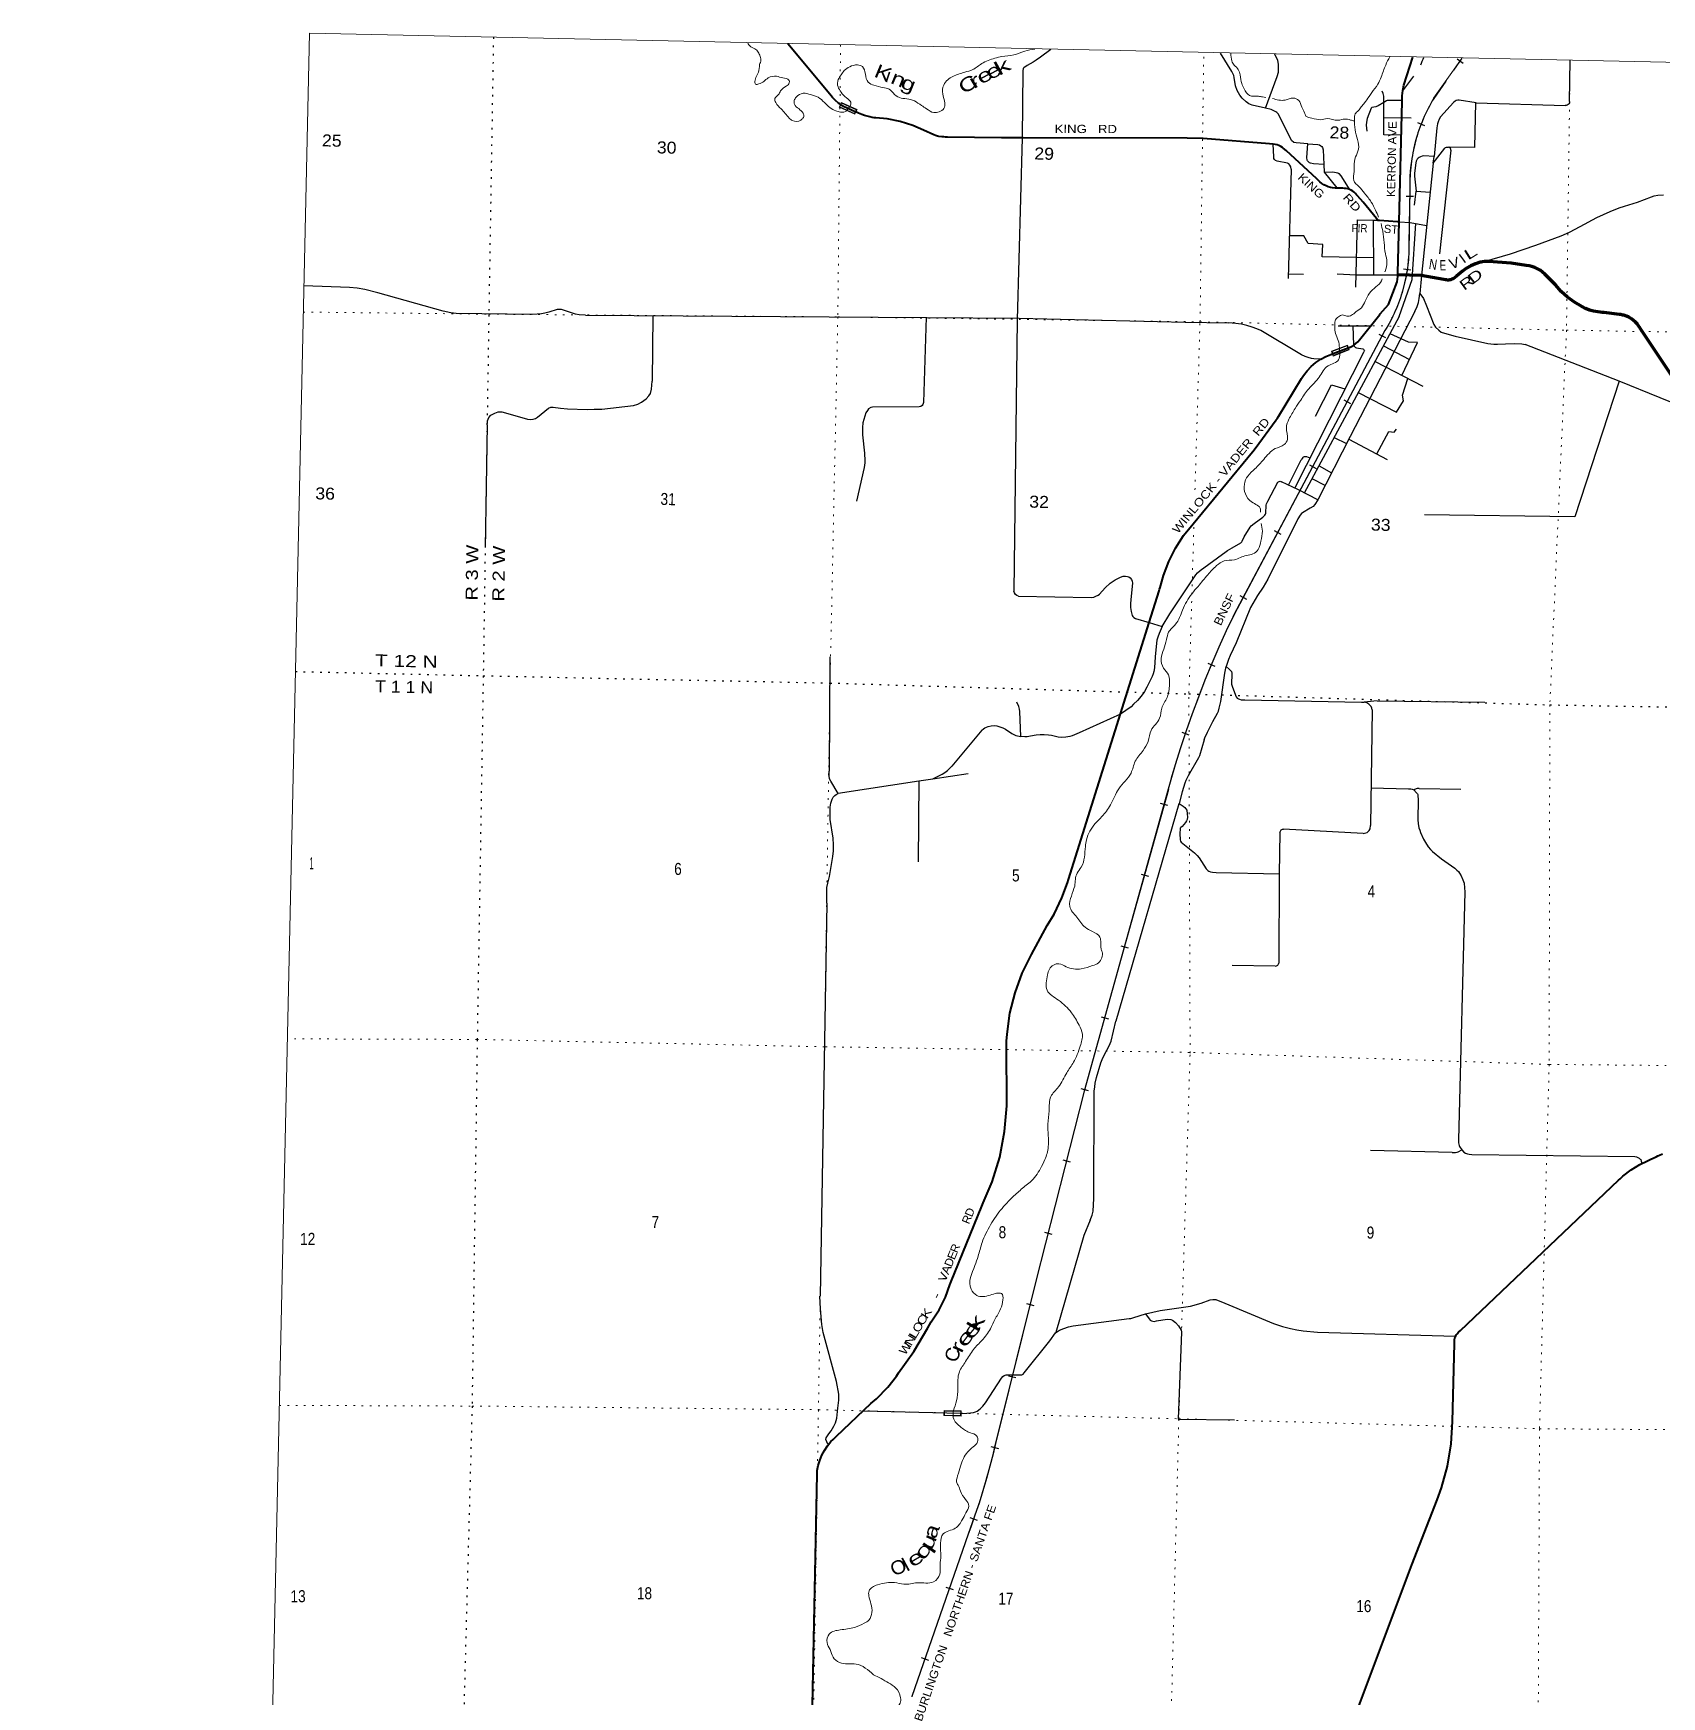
# Model space of a CAD drawing. Header units: feet. Extents: x -509309 to -252658, y -547785 to -360805.
# Drawn here: x -509309 to -485584, y -385045 to -360805 of the extents above; entities that cross this region are included whole.
import ezdxf
from ezdxf.enums import TextEntityAlignment as Align

# ---------------------------------------------------------------- set-up
doc = ezdxf.new("R2010")
doc.units = ezdxf.units.FT
doc.header["$LTSCALE"] = 80
doc.linetypes.add('DOTTED', pattern=[1.5, 0.3, -1.2])
for name, color, linetype, lineweight in [('17', 7, 'Continuous', 25), ('23', 7, 'Continuous', 70), ('26', 7, 'Continuous', 40), ('27', 7, 'Continuous', 13), ('29', 7, 'Continuous', 25), ('31', 7, 'Continuous', 13), ('34', 7, 'Continuous', 25), ('39', 7, 'Continuous', 13), ('4', 7, 'Continuous', 13), ('6', 7, 'DOTTED', 25), ('61', 7, 'Continuous', 13), ('7', 7, 'DOTTED', 13)]:
    doc.layers.add(name, color=color, linetype=linetype, lineweight=lineweight)
doc.layers.add('41', color=7, linetype='Continuous')

msp = doc.modelspace()

# ---------------------------------------------------------------- linework, layer by layer
at = {"layer": '23'}
msp.add_lwpolyline([(-485145.45, -366234.02), (-485893.53, -365111.24), (-485910.19, -365086.24), (-485926.72, -365061.24), (-485937.77, -365045.73), (-485964.51, -365015.47), (-485994.27, -364988.17), (-486026.72, -364964.13), (-486061.5, -364943.61), (-486098.24, -364926.84), (-486136.53, -364914), (-486150.95, -364910.8), (-486178.03, -364904.78), (-486200.95, -364902.06), (-486428.73, -364875.07), (-486453.73, -364872.11), (-486478.73, -364868.31), (-486515.46, -364865.68), (-486577.08, -364854.75), (-486637.23, -364837.43), (-486695.23, -364813.92), (-486747.97, -364788.13), (-486856.04, -364724.57), (-486956.88, -364650.05), (-487049.38, -364565.41), (-487132.52, -364471.56), (-487281.42, -364321.18), (-487286.98, -364315.32), (-487319.31, -364285.22), (-487354.61, -364258.66), (-487392.49, -364235.93), (-487432.54, -364217.29), (-487474.32, -364202.94), (-487517.37, -364193.03), (-487561.22, -364187.68), (-487779.28, -364156.2), (-488106.97, -364131.35), (-488131.68, -364129.47), (-488156.97, -364131.59), (-488166.71, -364132.41), (-488192.98, -364134.61), (-488216.71, -364139.85), (-488227.62, -364142.26), (-488297.55, -364163.59), (-488364.87, -364192.11), (-488428.84, -364227.51), (-488488.76, -364269.41), (-488573.73, -364344.14), (-488597.66, -364365.19), (-488623.73, -364382.76), (-488625.48, -364383.79), (-488639.83, -364390.34), (-488654.79, -364395.36), (-488670.19, -364398.78), (-488685.86, -364400.57), (-488701.63, -364400.72), (-488707.79, -364400.13), (-488732.79, -364396.08), (-488757.79, -364392.11), (-489088.6, -364333.06), (-489427.72, -364327.3)], dxfattribs=at)
at = {"layer": '26'}
for p, q in [((-490402.64, -365483.49), (-490385.82, -365477.09)), ((-490385.82, -365477.09), (-490150.43, -365387.43)), ((-490150.43, -365387.43), (-490131.93, -365380.38))]:
    msp.add_line(p, q, dxfattribs=at)
for points in [[(-497548.31, -361840.78), (-497575.82, -361821.52), (-497622.64, -361782.71), (-497665.14, -361739.22), (-497702.87, -361691.52), (-498317.35, -360957.07)], [(-489409.53, -363554.01), (-489367.67, -361792.68), (-489366.62, -361748.75), (-489366.53, -361742.68), (-489366.15, -361718.48), (-489358.11, -361638.23), (-489341.73, -361559.27), (-489210.4, -361152.96)], [(-497548.31, -361840.78), (-497507.16, -361864.75), (-497453.35, -361891.67), (-497325.8, -361948.54)], [(-489409.53, -363554.01), (-489435.04, -363552.11), (-489697.95, -363532.6), (-489718.83, -363531.05), (-489739.44, -363505.74), (-489933.76, -363267.17), (-490017.77, -363172.65), (-490028.63, -363157.87), (-490045.73, -363138.51), (-490064.75, -363121.05), (-490085.5, -363105.66), (-490107.74, -363092.53), (-490131.23, -363081.8), (-490155.72, -363073.58), (-490180.93, -363067.97), (-490181.59, -363067.89), (-490205.7, -363065.12), (-490231.59, -363064.07), (-490328.58, -363060.15), (-490342.43, -363059.59), (-490378.58, -363056.66), (-490407.74, -363051.8), (-490441.95, -363042.34), (-490474.98, -363029.36), (-490506.48, -363013), (-490536.09, -362993.44), (-490563.49, -362970.88), (-490563.78, -362970.59), (-490588.98, -362944.99), (-490613.39, -362922.45), (-491049.16, -362520.06), (-491054.76, -362514.88), (-491099.16, -362477.19), (-491109.74, -362469.09), (-491134.23, -362454.12), (-491160.15, -362441.8), (-491187.21, -362432.25), (-491215.13, -362425.59), (-491243.59, -362421.88), (-491247.28, -362421.79), (-491257.19, -362421.54), (-491297.28, -362418.21), (-492263.92, -362337.65), (-492498.67, -362331.88), (-494889.69, -362327.41), (-495204.9, -362327.7), (-495992.06, -362317.14), (-496017.06, -362316.8), (-496042.06, -362315.78), (-496068.2, -362314.69), (-496115.73, -362307.68), (-496137.28, -362302.15), (-496163.29, -362295.47), (-496187.28, -362284.51), (-496338.48, -362215.44), (-496494.62, -362148.95), (-496678.35, -362091.29), (-496867.1, -362053.15), (-497033.81, -362037.32), (-497058.73, -362034.96), (-497086.52, -362030.78), (-497119.7, -362024.49), (-497198.63, -362002.95), (-497237.2, -361989.49), (-497260.28, -361979.72), (-497285.23, -361967.85), (-497325.8, -361948.54)], [(-490135.17, -365381.48), (-490104.93, -365367.99), (-490071.91, -365349.19), (-490041.03, -365327.05), (-490012.64, -365301.79), (-489987.04, -365273.71), (-489691.43, -364900.5), (-489685.88, -364893.5), (-489648.15, -364850.5), (-489564.75, -364755.49), (-489440.24, -364426.92), (-489429.99, -364347.69), (-489427.64, -364322.69), (-489427.2, -364297.69), (-489409.53, -363554.01)], [(-491200.07, -366439.1), (-491187.71, -366422.48), (-491167.55, -366389.1), (-490831.96, -365833.8), (-490803.33, -365789.79), (-490750.2, -365721.47), (-490690.23, -365659.08), (-490624.06, -365603.3), (-490552.42, -365554.75), (-490476.11, -365513.94), (-490402.64, -365483.49)], [(-493050.36, -369392.26), (-492905.42, -368931.33), (-492899, -368906.33), (-492892.24, -368881.33), (-492844.95, -368706.39), (-492766.85, -368502.67), (-492667.88, -368308.22), (-492549.12, -368125.19), (-492411.89, -367955.58), (-491546.79, -366904.96), (-491540.94, -366897.85), (-491509.07, -366854.96), (-491200.07, -366439.1)], [(-497954.03, -385168.49), (-497890.45, -381800.84), (-497890.02, -381777.79), (-497886.45, -381750.84), (-497873.62, -381677.77), (-497851.56, -381600.58), (-497821.54, -381526.12), (-497783.91, -381455.2), (-497739.07, -381388.6), (-497687.51, -381327.06), (-497654.81, -381295.43), (-497629.81, -381271.24), (-497604.81, -381246.86), (-497105.26, -380771.68), (-497026.09, -380702.48), (-496860.5, -380534.03), (-496734.8, -380376.05), (-496719.5, -380351.05), (-496701.54, -380326.05), (-496478.36, -380015.3), (-496277.84, -379670.02), (-496225.35, -379583.79), (-496112.92, -379407.78), (-496019.5, -379220.99), (-495953.22, -379044.38), (-495947.98, -379019.38), (-495937.75, -378994.38), (-495489.16, -377898.25), (-495478.16, -377873.25), (-495467.67, -377848.25), (-495338.94, -377541.58), (-495229.26, -377180.79), (-495157.9, -376810.51), (-495125.63, -376434.81), (-495129.19, -375541.17), (-495131.18, -375516.17), (-495129.52, -375491.17), (-495122.7, -375388.6), (-495079.83, -375085.7), (-495005.53, -374788.95), (-494900.62, -374501.59), (-494766.25, -374226.77), (-494537.09, -373806.31), (-494436.26, -373639.38), (-494322.65, -373405.26), (-494243.18, -373185.55), (-494243.17, -373185.53), (-494227.45, -373135.55), (-493050.36, -369392.26)], [(-490097.07, -385452.87), (-489224.71, -383123.86), (-488856.18, -382178.24), (-488791.82, -382002.54), (-488704.56, -381685.94), (-488650.86, -381361.95), (-488631.33, -381034.12), (-488603.4, -379896.35), (-488602.8, -379871.92), (-488602.04, -379846.35), (-488601.27, -379837.86), (-488597.78, -379820.15), (-488592.46, -379802.9), (-488585.37, -379786.31), (-488576.58, -379770.55), (-488566.19, -379755.79), (-488565.67, -379755.2), (-488544.32, -379733.25), (-488516.11, -379706.44), (-486212.75, -377516.86), (-486190.61, -377495.82), (-486162.75, -377471.12), (-486149.27, -377459.17), (-486029.72, -377367.33), (-485901.23, -377288.49), (-485790.68, -377235.68), (-485740.92, -377211.92), (-485740.68, -377211.8), (-485664.26, -377175.75), (-485639.26, -377163.52), (-485614.26, -377151.72), (-485574.04, -377132.74)]]:
    msp.add_lwpolyline(points, dxfattribs=at)
at = {"layer": '29'}
for p, q in [((-486926.6, -361799.02), (-486919.15, -361201.67)), ((-489358.1, -361643.42), (-489194.1, -361431.97)), ((-489633.12, -361813.3), (-489632.84, -361722.96)), ((-489367.05, -361785.83), (-489582.15, -361784.5)), ((-488289.98, -361818.29), (-486990.84, -361858.62)), ((-489633.81, -362030.42), (-489236.99, -362036.17)), ((-488912.59, -362698.72), (-488900.74, -362602.73)), ((-488658.29, -362506.62), (-488822.3, -364019.02)), ((-490981.92, -362783.17), (-491025.04, -364375.93)), ((-488912.59, -362698.72), (-489083.27, -364335.68)), ((-489785.79, -363530.67), (-489783.08, -364326.05)), ((-491029.48, -364311.51), (-490802.7, -364315.07)), ((-489083.27, -364335.68), (-489108.13, -364594.85)), ((-500283.64, -364918.25), (-500291.06, -365874.76)), ((-496298.96, -364939.77), (-496339.57, -366184.88)), ((-490790.06, -367502.01), (-489406.87, -364926.51)), ((-490296.81, -365065.76), (-489824.46, -365069.15)), ((-490071.38, -365348.81), (-490079.11, -365067.32)), ((-490929.42, -367432.16), (-489918.64, -365443.23)), ((-489635.79, -365357.85), (-489259.24, -365558.9)), ((-489756.96, -365588.48), (-489064, -365947.58)), ((-502697.87, -366509.4), (-502725.33, -368299.53)), ((-490357.47, -366696.72), (-490174.72, -366782.91)), ((-490143.03, -366717.96), (-489584.12, -367016.1)), ((-491019.29, -367389.18), (-490838.99, -367019.44)), ((-490576.58, -367110.01), (-490395.01, -367210.98)), ((-490487.51, -367394.31), (-490675.82, -367296.16)), ((-494953.29, -369006.6), (-493895.69, -369024.55)), ((-493050.36, -369392.26), (-492862.15, -369449.9)), ((-497701.48, -369893.77), (-497714.17, -371555.61)), ((-491659.7, -370518.53), (-489960.04, -370552.25)), ((-489960.04, -370552.25), (-489919.2, -370552.26)), ((-489728.66, -370531.8), (-489919.2, -370552.26)), ((-489728.66, -370531.8), (-488161.17, -370552.22)), ((-489804.16, -370664.39), (-489825.73, -372349.37)), ((-495488.88, -370961.72), (-495925.33, -371483.45)), ((-496406.73, -371701.93), (-497582.84, -371882.26)), ((-496406.7, -371698.58), (-496415.6, -372879.85)), ((-489815.83, -371800.65), (-489272.26, -371813.24)), ((-489119.57, -371808.96), (-488509.51, -371819.92)), ((-492618.94, -372034.62), (-493535.35, -375199.63)), ((-491147, -372450.4), (-491157.93, -373059.26)), ((-489932.45, -372463.52), (-491092.52, -372401.37)), ((-492076.78, -373032.66), (-491156.46, -373051.29)), ((-491157.58, -373045.2), (-491163.12, -374354.25)), ((-497748.74, -373479.85), (-497845.23, -379206.13)), ((-488451.85, -373314.66), (-488546.53, -376928.76)), ((-491216.43, -374400.11), (-491841.11, -374391.08)), ((-488637.5, -377114.76), (-489827.32, -377085.53)), ((-488351.12, -377143.9), (-485976.79, -377174.09)), ((-490597.06, -379733.41), (-488595.21, -379791.16)), ((-495794.28, -380915.77), (-497217.91, -380882.83))]:
    msp.add_line(p, q, dxfattribs=at)
for points in [[(-494485.13, -361039.94), (-494633.4, -361152.18), (-494697.95, -361198), (-494739.59, -361225.08), (-494831.2, -361275.08), (-494877.01, -361306.32), (-494885.34, -361318.82), (-494893.81, -361350.52)], [(-491355.25, -361894.75), (-491552.97, -361851.56), (-491600.86, -361830.73), (-491638.34, -361805.73), (-491698.72, -361751.57), (-491732.03, -361707.83), (-491769.51, -361637), (-491792.41, -361572.43), (-491811.15, -361449.52), (-491819.48, -361422.44), (-491848.63, -361362.03), (-492013.16, -361092.8)], [(-491355.25, -361894.75), (-491184.44, -361437.03), (-491167.78, -361370.37), (-491165.7, -361314.12), (-491165.7, -361253.71), (-491178.19, -361203.72), (-491218.4, -361110.07)], [(-494893.81, -361350.52), (-494899.72, -362327.16), (-494976.86, -364978.28), (-495022.33, -368933.57)], [(-489632.84, -361722.96), (-489635.36, -361701.57), (-489640.57, -361680.74), (-489658.26, -361650.54)], [(-490739.09, -362415.65), (-490911.68, -362402.54), (-490944.99, -362396.29), (-490976.22, -362367.13), (-491149.04, -362021.33), (-491174.03, -361978.11), (-491190.68, -361957.28), (-491205.25, -361948.43), (-491273.96, -361917.18), (-491355.25, -361894.75)], [(-489633.13, -361812.98), (-489716.55, -361861.59), (-489749.88, -361875.51), (-489805.53, -361887.54), (-489815.46, -361896.34), (-489873.73, -362048.66), (-489887.29, -362102.57), (-489890.09, -362142.73), (-489882.28, -362233.36)], [(-489380.49, -362288.29), (-489634.61, -362285.67), (-489633.81, -362030.42), (-489633.13, -361813.31)], [(-489584.16, -361784.45), (-489595.8, -361788.02), (-489633.13, -361813.31)], [(-488289.98, -361818.29), (-488534.44, -361780.45), (-488554.22, -361782), (-488578.17, -361786.7), (-488594.82, -361794.5), (-488619.81, -361811.69), (-488805.12, -362024.17), (-488824.9, -362054.89), (-488842.6, -362097.08), (-488849.88, -362124.16), (-488859.26, -362182.49), (-488900.74, -362602.73)], [(-488296.03, -361815.41), (-488310.09, -362470.96), (-488697.96, -362462.11)], [(-486926.6, -361799.02), (-486930.15, -361817.43), (-486936.92, -361830.71), (-486947.33, -361842.17), (-486963.98, -361852.59), (-486977, -361857.01), (-486990.84, -361858.62)], [(-490981.92, -362783.17), (-490987.67, -362750.94), (-491000.16, -362725.43), (-491015.77, -362707.19), (-491035.56, -362696.27), (-491185.47, -362667.1), (-491210.45, -362657.2), (-491225.03, -362646.27), (-491233.36, -362630.12), (-491237.52, -362604.61), (-491246.49, -362421.5)], [(-490509.13, -362716.98), (-490655.58, -362705.64), (-490700.34, -362698.34), (-490718.04, -362691.05), (-490732.62, -362679.6), (-490745.11, -362665.02), (-490751.35, -362653.56), (-490753.44, -362616.06), (-490739.09, -362415.65)], [(-490739.09, -362415.65), (-490592.07, -362426.5), (-490568.13, -362432.75), (-490549.39, -362443.17), (-490536.9, -362453.58), (-490526.49, -362469.21), (-490516.08, -362504.62), (-490509.13, -362716.98)], [(-488900.74, -362602.73), (-489052.37, -362593.13), (-489072.15, -362596.26), (-489100.26, -362605.63), (-489115.88, -362613.96), (-489133.58, -362626.46), (-489146.07, -362640), (-489157.52, -362656.67), (-489163.77, -362669.17), (-489168.97, -362695.21), (-489186.67, -362841.03), (-489186.67, -362867.07), (-489185.63, -362884.77), (-489162.73, -363103.51)], [(-488912.59, -362698.72), (-488745.78, -362481.42), (-488732.25, -362468.92), (-488719.76, -362463.72), (-488697.96, -362462.11)], [(-488658.29, -362506.62), (-488658.84, -362493.14), (-488663.01, -362483.76), (-488683.83, -362463.45)], [(-490509.13, -362716.98), (-490503.17, -362827.09), (-490316.12, -363058.8)], [(-490503.17, -362827.09), (-490386.99, -362824.37), (-490351.59, -362826.45), (-490326.6, -362831.66), (-490301.62, -362839.99), (-490289.13, -362850.41), (-490257.9, -362881.66), (-490247.48, -362897.28), (-490136.09, -363078.51)], [(-489188, -363311.62), (-489162.73, -363103.51), (-488956.42, -363119.09)], [(-487419.49, -363893.71), (-487051.38, -363758.15), (-486926.45, -363700.86), (-486772.36, -363620.66), (-486530.83, -363491.5), (-486335.1, -363399.84), (-486203.94, -363349.86), (-486126.89, -363324.85), (-485935.32, -363266.52), (-485735.44, -363187.36), (-485693.8, -363172.79), (-485639.65, -363162.36), (-485558.42, -363157.06)], [(-490038.47, -364506.69), (-490016.32, -363522.4), (-489773.54, -363528.37), (-489721.74, -363530.68)], [(-489411.66, -363552.51), (-489247.33, -363564.59), (-489013.44, -363606.68)], [(-489410.66, -364931.76), (-489220.77, -364394.34), (-489165.9, -363574.95)], [(-489783.92, -364078.8), (-490529.48, -364062.51), (-490523.04, -363881.78), (-490735.53, -363868.52), (-490799.03, -363756.42), (-491001.78, -363755.46)], [(-488171.98, -364129.35), (-487787.92, -364017.31), (-487419.49, -363893.71)], [(-490312.74, -364311.02), (-490034.04, -364325.91), (-489795.12, -364325.75), (-489427.72, -364327.3)], [(-501265.6, -364911.13), (-501355.11, -364907.51), (-501407.19, -364898.14), (-501615.41, -364831.48), (-501644.54, -364829.39), (-501677.88, -364831.48), (-501798.65, -364868.98), (-501854.85, -364883.56), (-501902.76, -364893.98), (-502031.86, -364902.31), (-503147.93, -364889.81), (-503227.04, -364879.39), (-503335.33, -364852.31), (-504288.99, -364585.66), (-504476.39, -364539.83), (-504590.91, -364520.04), (-504701.27, -364510.67), (-505366.72, -364487.49)], [(-489180.12, -364858.93), (-489149.2, -364784.64), (-489128.38, -364726.31), (-489115.88, -364670.07), (-489108.13, -364594.85)], [(-489108.13, -364594.85), (-489053.42, -364669.02), (-489009.69, -364777.35), (-488905.58, -365050.24), (-488878.51, -365087.74), (-488830.62, -365133.57), (-488795.22, -365158.57), (-488749.41, -365177.32), (-488595.33, -365216.9), (-488116.42, -365323.14), (-488031.05, -365333.56), (-487978.99, -365335.64), (-487862.39, -365329.39), (-487722.88, -365325.22), (-487620.85, -365329.39), (-487573.42, -365339.03)], [(-501265.6, -364911.13), (-496293.14, -364947.95), (-494946.22, -364956.92), (-492526.44, -365016.37), (-491898.27, -365025.77)], [(-490552.42, -365554.75), (-490651.53, -365550.21), (-490686.91, -365542.93), (-490734.82, -365529.38), (-490777.49, -365514.8), (-490832.68, -365489.8), (-491424.03, -365137.74), (-491482.33, -365112.23), (-491553.13, -365087.74), (-491629.12, -365063.27), (-491707.21, -365046.08), (-491748.85, -365037.23), (-491790.5, -365033.58), (-491898.27, -365025.77)], [(-489180.12, -364858.93), (-490121.98, -366681.31), (-490595.11, -367602.67)], [(-489370.64, -365790.6), (-489142.77, -365312.54), (-489273.09, -365305.32), (-489542.67, -365182.46)], [(-490071.38, -365348.81), (-490065.38, -365365.85), (-490057.06, -365374.18), (-490047.69, -365382.51), (-490029.99, -365388.76), (-489937.33, -365404.39), (-489929, -365409.59), (-489918.59, -365425.22), (-489916.51, -365432.51), (-489918.64, -365443.23)], [(-485011.48, -366361.97), (-486205.31, -365875.1), (-487573.42, -365339.03)], [(-502697.87, -366509.4), (-502689.8, -366450.14), (-502673.16, -366405.35), (-502643.99, -366370.97), (-502585.7, -366338.69), (-502533.63, -366323.06), (-502481.59, -366322.02), (-502427.44, -366333.48), (-502110.95, -366426.18), (-502063.05, -366432.43), (-502027.66, -366430.35), (-501994.34, -366417.85), (-501965.2, -366401.19), (-501802.78, -366267.86), (-501769.46, -366253.27), (-501736.15, -366251.19), (-501627.87, -366267.86), (-501523.75, -366278.27), (-501240.58, -366288.69), (-501136.46, -366284.53), (-501026.1, -366281.4), (-500565.93, -366230.36), (-500499.29, -366210.57), (-500449.33, -366180.36), (-500378.52, -366133.49), (-500341.05, -366088.7), (-500318.14, -366052.24), (-500303.57, -365992.87), (-500291.06, -365874.76)], [(-490626.67, -366385.52), (-490394.57, -365926.95), (-490201.33, -365987.97)], [(-490005.75, -366039.26), (-489446.76, -366328.08), (-489348.27, -366159.67), (-489360.29, -366076.97), (-489284.05, -365833.64)], [(-486205.05, -365872.39), (-486850.1, -367851.03), (-489039.73, -367821.36)], [(-496339.57, -366184.88), (-496347.39, -366213.69), (-496359.89, -366229.32), (-496378.63, -366242.85), (-496401.54, -366250.15), (-497080.34, -366254.31), (-497105.32, -366259.52), (-497138.64, -366275.15), (-497157.38, -366301.18), (-497180.29, -366337.64), (-497221.93, -366482.42), (-497230.26, -366550.13), (-497226.1, -366658.45), (-497196.94, -366925.1), (-497192.78, -367037.6), (-497194.85, -367066.76), (-497205.27, -367133.42), (-497317.71, -367625.06)], [(-489735.46, -366935.37), (-489560.01, -366606.68), (-489483.96, -366616.59), (-489448.82, -366575.25)], [(-490707.74, -366995.95), (-490753.81, -366978.94), (-490770.99, -366976.08), (-490782.44, -366976.86), (-490793.37, -366978.42), (-490806.39, -366983.63), (-490814.72, -366988.58), (-490824.09, -366999.25), (-490838.99, -367019.44)], [(-492862.15, -369449.9), (-492748.12, -369262.74), (-492373.3, -368696.09), (-492347.26, -368668.49), (-492306.67, -368633.59), (-491931.86, -368354.43), (-491909.98, -368341.93), (-491840.24, -368304.43), (-491715.29, -368227.88), (-491702.8, -368217.46), (-491694.48, -368204.44), (-491665.32, -368141.94), (-491582.03, -368000.28), (-491567.45, -367984.13), (-491523.73, -367950.28), (-491394.63, -367858.61), (-491367.56, -367829.45), (-491358.19, -367814.87), (-491352.98, -367796.11), (-491344.65, -367679.45), (-491340.49, -367659.66), (-491323.83, -367621.12), (-491178.07, -367346.13), (-491167.65, -367339.36), (-491156.19, -367334.15), (-491144.75, -367333.63), (-491131.21, -367335.19), (-491121.91, -367340.09)], [(-490595.11, -367602.67), (-490873.86, -367458.74), (-491121.91, -367340.09)], [(-490595.11, -367602.67), (-490637.6, -367671.04), (-490664.67, -367698.65), (-490708.4, -367725.21), (-490816.68, -367791.87), (-490832.29, -367804.89), (-490851.04, -367825.73), (-490887.48, -367879.37), (-491320.6, -368758.53), (-491391.4, -368875.19), (-491474.69, -368996.02), (-491574.64, -369171.02), (-491782.87, -369687.68), (-491870.33, -369871.01), (-491895.31, -369929.34), (-491928.64, -370033.51)], [(-494953.29, -369006.6), (-494981.31, -368997.9), (-495000.05, -368983.32), (-495014.63, -368960.4), (-495022.33, -368933.57)], [(-493895.69, -369024.55), (-493860.02, -369021.33), (-493827.75, -369009.35), (-493794.43, -368994.24), (-493775.69, -368978.11), (-493694.49, -368886.44), (-493619.53, -368819.78), (-493576.83, -368788), (-493546.65, -368769.78), (-493469.59, -368732.8), (-493427.96, -368715.62), (-493396.71, -368714.05), (-493365.49, -368719.79), (-493345.7, -368727.59), (-493330.08, -368739.05), (-493311.35, -368763.53), (-493298.85, -368788), (-493292.61, -368819.78), (-493313.43, -369009.35), (-493323.84, -369115.6), (-493321.75, -369170.79), (-493315.5, -369231.21), (-493299.89, -369288.5), (-493290.53, -369305.17), (-493276.98, -369319.75), (-493248.88, -369334.34), (-493050.36, -369392.26)], [(-492862.15, -369449.9), (-492907.4, -369551.79), (-492927.18, -369603.35), (-492938.63, -369647.1), (-492944.88, -369691.37), (-492963.62, -369891.37), (-492974.03, -370049.7), (-492984.44, -370102.83), (-492993.81, -370139.29), (-493009.43, -370178.86), (-493084.4, -370335.11), (-493119.78, -370396.05), (-493167.69, -370464.27), (-493221.81, -370527.3), (-493278.05, -370583.02), (-493315.51, -370618.43), (-493392.58, -370672.6), (-493467.54, -370724.68)], [(-492251.54, -371099.46), (-492242.01, -371074.14), (-492200.37, -370990.27), (-492123.32, -370834.02), (-492056.69, -370713.19), (-492043.15, -370680.91), (-492029.62, -370638.19), (-492008.8, -370544.44), (-491950.49, -370127.78), (-491928.64, -370033.51)], [(-491928.64, -370033.51), (-491886.98, -370069.96), (-491867.19, -370089.23), (-491853.66, -370107.46), (-491847.41, -370128.82), (-491847.41, -370172.05), (-491853.66, -370257.46), (-491851.58, -370290.27), (-491839.09, -370332.46), (-491784.94, -370476.21), (-491767.24, -370495.48), (-491750.58, -370505.89), (-491737.05, -370509.54), (-491708.94, -370516.31), (-491659.7, -370518.53)], [(-494922, -371053.32), (-494936.58, -370689.79), (-494940.74, -370651.76), (-494951.16, -370614.79), (-494978.23, -370554.37)], [(-489804.16, -370664.39), (-489807.79, -370639.76), (-489819.25, -370616.85), (-489834.86, -370596.01), (-489849.44, -370582.47), (-489865.06, -370569.97), (-489881.71, -370562.68), (-489919.2, -370552.26)], [(-493467.54, -370724.68), (-494071.38, -370997.59), (-494173.41, -371041.34), (-494206.72, -371052.28), (-494267.11, -371060.09), (-494323.33, -371064.78), (-494375.39, -371060.09), (-494473.26, -371039.26), (-494520.11, -371031.44), (-494581.54, -371026.76), (-494641.93, -371027.28), (-494696.07, -371030.93), (-494779.36, -371047.59), (-494827.26, -371055.93), (-494864.74, -371057.48), (-494922, -371053.32)], [(-495488.88, -370961.72), (-495464.45, -370940.82), (-495445.71, -370928.32), (-495395.73, -370906.45), (-495352, -370897.07), (-495307.23, -370893.95), (-495268.71, -370898.11), (-495228.1, -370909.57), (-495185.42, -370925.2), (-495146.89, -370947.07), (-495053.19, -371009.57), (-495024.04, -371025.19), (-494995.93, -371035.61), (-494922, -371053.32)], [(-492251.54, -371099.46), (-492318.02, -371333.51), (-492330.95, -371364.27), (-492482.06, -371624.25)], [(-497582.84, -371882.26), (-497690.34, -371704.01), (-497707, -371671.71), (-497715.32, -371624.85), (-497714.17, -371555.61)], [(-496406.7, -371698.58), (-496202.81, -371668.18), (-495687.31, -371591.33)], [(-496202.81, -371668.18), (-496066.23, -371599.67), (-496027.7, -371575.71), (-495991.26, -371546.54), (-495925.33, -371483.45)], [(-492482.06, -371624.25), (-492515.84, -371693.4), (-492531.46, -371730.9), (-492571.02, -371860.06), (-492616.28, -372028.55)], [(-489272.26, -371813.24), (-489240.34, -371814.77), (-489220.56, -371819.98), (-489195.57, -371831.44)], [(-489119.57, -371808.96), (-489145.59, -371809.56), (-489161.21, -371813.73), (-489195.57, -371831.44)], [(-489195.57, -371831.44), (-489154.96, -371874.66), (-489143.51, -371889.77), (-489139.34, -371897.57), (-489135.18, -371917.36), (-489131.01, -371968.94), (-489135.18, -372264.77), (-489131.01, -372321.01), (-489120.6, -372381.42), (-489110.19, -372418.93), (-489097.69, -372452.25), (-489053.97, -372548.62), (-489026.9, -372598.09), (-488985.25, -372660.07), (-488954.02, -372698.61), (-488922.78, -372727.26), (-488793.68, -372835.59), (-488597.94, -372973.09), (-488568.78, -372998.08), (-488543.8, -373022.04), (-488529.22, -373042.87), (-488506.32, -373081.42), (-488480.29, -373139.75), (-488464.67, -373189.75), (-488455.3, -373256.41), (-488451.85, -373314.66)], [(-497748.74, -373479.85), (-497745.62, -373253.28), (-497735.2, -373188.7), (-497709.17, -373092.35), (-497659.19, -372800.69), (-497649.82, -372718.91), (-497648.78, -372629.33), (-497655.03, -372534.03), (-497696.67, -372263.2), (-497698.75, -372228.82), (-497696.67, -372084.04), (-497691.47, -372025.18), (-497671.68, -371967.37), (-497652.94, -371935.6), (-497631.08, -371910.6), (-497610.26, -371896.02), (-497582.84, -371882.26)], [(-492616.28, -372028.55), (-492554.36, -372066.31), (-492531.46, -372087.14), (-492504.39, -372124.64), (-492496.06, -372181.41), (-492493.97, -372226.72), (-492500.22, -372262.14), (-492506.47, -372283.49), (-492521.04, -372307.97), (-492571.02, -372362.14), (-492591.84, -372380.89), (-492598.09, -372387.66), (-492602.25, -372399.64), (-492604.34, -372464.22), (-492602.25, -372557.97), (-492596.01, -372578.28), (-492585.6, -372593.38), (-492391.94, -372748.59), (-492352.38, -372787.13), (-492325.31, -372822.55), (-492219.11, -372978.79), (-492195.16, -373004.84), (-492181.62, -373013.17), (-492158.72, -373022.54), (-492127.48, -373028.8), (-492076.78, -373032.66)], [(-491147, -372450.4), (-491139.42, -372430.9), (-491126.93, -372413.19), (-491111.31, -372404.86), (-491092.52, -372401.37)], [(-489932.45, -372463.52), (-489896.28, -372457.46), (-489876.5, -372450.17), (-489858.8, -372438.19), (-489844.22, -372419.96), (-489831.73, -372396), (-489825.73, -372349.37)], [(-491216.43, -374400.11), (-491194.59, -374394.42), (-491178.97, -374382.44), (-491167.52, -374367.34), (-491163.12, -374354.25)], [(-493911.79, -378102.66), (-493880.77, -378029.79), (-493868.28, -377969.37), (-493859.95, -377786.04), (-493851.62, -376219.4), (-493845.38, -376155.86), (-493839.13, -376105.86), (-493818.31, -376019.4), (-493757.92, -375807.95), (-493726.68, -375736.07), (-493635.06, -375561.07), (-493605.91, -375490.24), (-493535.35, -375199.63)], [(-488546.53, -376928.76), (-488544.86, -376973.52), (-488537.57, -377012.06), (-488531.33, -377026.64), (-488496.97, -377077.16)], [(-488637.5, -377114.76), (-488588.59, -377113.62), (-488565.69, -377110.49), (-488549.03, -377105.28), (-488496.97, -377077.16)], [(-488496.97, -377077.16), (-488465.74, -377107.37), (-488441.79, -377122.99), (-488415.76, -377134.45), (-488390.77, -377140.7), (-488351.12, -377143.9)], [(-485976.79, -377174.09), (-485951.33, -377179.76), (-485934.67, -377184.97), (-485913.85, -377195.39), (-485896.15, -377209.97), (-485888.86, -377218.3), (-485881.58, -377240.18), (-485873.25, -377272.47)], [(-493911.79, -378102.66), (-494005.55, -378323.45), (-494408.98, -379738.99)], [(-497732.78, -381366.66), (-497764.36, -381295.86), (-497758.11, -381270.84), (-497718.55, -381212.52), (-497685.23, -381170.85), (-497645.67, -381102.1), (-497622.76, -381054.19), (-497601.94, -380985.43), (-497585.28, -380841.7), (-497570.7, -380725.02), (-497572.78, -380637.53), (-497606.1, -380450.04), (-497801.84, -379737.55), (-497822.66, -379621.92), (-497839.32, -379391.72), (-497847.39, -379207.16)], [(-493103.09, -379467.76), (-492892.77, -379416.71), (-492447.15, -379354.21), (-492293.06, -379308.38), (-492163.96, -379262.55), (-492126.47, -379255.25), (-492080.67, -379258.38), (-491951.56, -379308.38), (-491239.41, -379604.21), (-491108.22, -379647.95), (-490993.69, -379679.21), (-490897.9, -379697.95), (-490806.28, -379712.54), (-490597.06, -379733.41)], [(-494413.81, -379742.43), (-494358.73, -379703.17), (-494296.26, -379678.17), (-494225.46, -379655.25), (-494160.91, -379642.75), (-493342.56, -379534.42), (-493319.64, -379532.33), (-493273.84, -379517.76), (-493103.09, -379467.76)], [(-493103.09, -379467.76), (-493053.11, -379540.67), (-493038.53, -379556.29), (-493017.71, -379569.83), (-492978.15, -379575.04), (-492946.92, -379569.84), (-492790.74, -379544.84), (-492736.59, -379549), (-492711.61, -379559.42), (-492669.96, -379593.79), (-492626.24, -379640.67), (-492586.67, -379701.09), (-492580.43, -379726.09)], [(-495794.28, -380915.77), (-495708.08, -380914.08), (-495654.98, -380909.91), (-495609.16, -380902.1), (-495581.05, -380893.25), (-495557.11, -380882.83), (-495513.38, -380847.94), (-495472.77, -380809.91), (-495434.25, -380764.6), (-495205.19, -380402.11), (-495181.25, -380377.11), (-495163.55, -380364.61), (-495134.4, -380355.24), (-495101.08, -380352.11), (-494917.83, -380356.28), (-494906.38, -380354.2), (-494888.68, -380344.82), (-494872.02, -380327.11), (-494497.2, -379860.45), (-494413.81, -379742.43)], [(-492580.43, -379726.09), (-492629.72, -380998.2), (-491806.87, -381010.38)]]:
    msp.add_lwpolyline(points, dxfattribs=at)
msp.add_arc((-490073.43, -360808.71), 1079.34, 334.92779, 341.21188, dxfattribs=at)
at = {"layer": '31'}
for p, q in [((-496039.5, -380874.02), (-495789.56, -380879.37)), ((-495789.56, -380879.37), (-495791.16, -380954.36))]:
    msp.add_line(p, q, dxfattribs=at)
msp.add_lwpolyline([(-495791.16, -380954.36), (-496041.11, -380949.01), (-496039.5, -380874.02)], dxfattribs=at)
msp.add_lwpolyline([(-495797.72, -380887.19), (-496031.67, -380882.18), (-496032.94, -380941.18), (-495798.98, -380946.19)], close=True, dxfattribs=at)
at = {"layer": '34'}
for p, q in [((-488494.32, -361168.2), (-488616.49, -361341.93)), ((-488566.35, -361175.71), (-488475.87, -361239.33)), ((-489142.35, -362107.25), (-489039.39, -362147.69)), ((-489309.73, -363178.61), (-489199.13, -363180.49)), ((-489347.61, -364236.06), (-489238.17, -364252.11)), ((-489705.42, -365188.13), (-489607.74, -365240.02)), ((-490217.14, -366145.77), (-490119.46, -366197.67)), ((-490717.89, -367093.87), (-490620.21, -367145.77)), ((-491229.61, -368051.52), (-491131.93, -368103.41)), ((-491730.35, -368999.62), (-491632.67, -369051.52)), ((-492197.93, -369984.67), (-492095.81, -370027.18)), ((-492577.74, -370991.49), (-492472.72, -371026.21)), ((-492889.28, -372024.5), (-492782.77, -372054.36)), ((-493167.86, -373059.69), (-493061.35, -373089.55)), ((-493463.46, -374104.47), (-493356.96, -374134.33)), ((-493750.37, -375137.59), (-493643.87, -375167.44)), ((-494045.97, -376182.37), (-493939.47, -376212.23)), ((-494308.56, -377223.33), (-494201.36, -377250.59)), ((-494578.67, -378274.99), (-494471.47, -378302.25)), ((-494838.68, -379315.49), (-494731.34, -379342.19)), ((-495103.33, -380368.53), (-494995.99, -380395.23)), ((-495356.53, -381400.27), (-495248.86, -381425.61)), ((-495662.47, -382435.68), (-495557.98, -382471.96)), ((-496013.59, -383448.77), (-495909.07, -383484.99)), ((-496371.56, -384473.86), (-496267.05, -384510.07))]:
    msp.add_line(p, q, dxfattribs=at)
at = {"layer": '34', "lineweight": 13}
for p, q in [((-488521.95, -361205.58), (-488906.8, -361752.85)), ((-488521.95, -361205.58), (-488906.8, -361752.85)), ((-489254.46, -363074.83), (-489267.92, -363868.4)), ((-489254.46, -363074.83), (-489267.92, -363868.4)), ((-489612.15, -365126.6), (-491815.87, -369274.62)), ((-489612.15, -365126.6), (-491815.87, -369274.62)), ((-495688.37, -382673.64), (-496509.46, -385043.19)), ((-495688.37, -382673.64), (-496509.46, -385043.19))]:
    msp.add_line(p, q, dxfattribs=at)
at = {"layer": '34'}
for points in [[(-488730.6, -361504.2), (-488905.87, -361753.45), (-488927.65, -361790.22), (-488948.48, -361827.33), (-488968.68, -361864.8), (-488988.6, -361902.74), (-489007.54, -361940.97), (-489025.73, -361979.37), (-489043.62, -362018.23), (-489060.55, -362057.38), (-489076.73, -362096.71), (-489092.41, -362136.62), (-489107.2, -362176.48), (-489121.58, -362216.6), (-489135.12, -362257.22), (-489147.77, -362297.79), (-489159.8, -362338.76), (-489171.28, -362379.76), (-489181.93, -362421.25), (-489191.9, -362462.59), (-489201.04, -362504.42), (-489209.5, -362546.1), (-489217.33, -362588.14), (-489224.29, -362630.14), (-489230.5, -362672.32), (-489236.15, -362714.53), (-489240.84, -362757.03), (-489244.99, -362799.58), (-489248.26, -362842.09), (-489250.98, -362884.63), (-489252.61, -362927.26), (-489253.7, -362969.94), (-489254.11, -363012.45), (-489253.78, -363055.13), (-489253.3, -363072.83), (-489253.36, -363074.86), (-489268.68, -363978.46)], [(-489267.34, -363969.97), (-489267.62, -363980.85), (-489269.12, -364021.82), (-489271.57, -364062.57), (-489274.71, -364103.11), (-489278.32, -364143.88), (-489282.87, -364184.46), (-489288.14, -364224.8), (-489294.09, -364265.39), (-489300.75, -364305.53), (-489307.88, -364345.68), (-489315.96, -364385.85), (-489324.73, -364425.56), (-489334.22, -364465.29), (-489344.17, -364504.8), (-489355.06, -364544.31), (-489366.42, -364583.38), (-489378.73, -364622.47), (-489391.5, -364661.1), (-489404.98, -364699.74), (-489419.18, -364737.93), (-489434.07, -364775.89), (-489449.44, -364813.64), (-489465.76, -364851.17), (-489482.54, -364888.48), (-489500.03, -364925.32), (-489517.99, -364961.95), (-489536.91, -364998.14), (-489556.29, -365034.08), (-489576.15, -365069.58), (-489596.72, -365104.86), (-489616.73, -365137.6)], [(-489616.13, -365136.46), (-491814.88, -369275.12), (-491928.05, -369511.96), (-492035.17, -369750.08), (-492138.24, -369990.16), (-492239.26, -370232.91), (-492334.24, -370476.91), (-492424.51, -370721.54), (-492512.73, -370968.82), (-492594.9, -371217.37), (-492672.37, -371466.54), (-492746.44, -371719.02), (-492774.46, -371819), (-493996.99, -376219.61), (-494701.43, -378989.95), (-495290.02, -381356.02), (-495325.56, -381507.04), (-495372.28, -381686.92), (-495422.13, -381866.08), (-495474.28, -382045.79), (-495530.37, -382223.53), (-495589.34, -382399.49), (-495650.63, -382576.02), (-495687.33, -382674.02), (-496508.44, -385043.63), (-496510.55, -385047.61)]]:
    msp.add_lwpolyline(points, dxfattribs=at)
at = {"layer": '34', "lineweight": 13}
for points in [[(-489514.18, -364944.54), (-489513.89, -364944.01), (-489514.48, -364945.12)], [(-492765.85, -371823.89), (-493998.06, -376219.32), (-494702.5, -378989.68), (-495284.72, -381330.12)], [(-492765.85, -371823.89), (-493998.06, -376219.32), (-494702.5, -378989.68), (-495284.72, -381330.12)]]:
    msp.add_lwpolyline(points, dxfattribs=at)
for centre, radius, start, end in [((-486809.81, -363010.84), 2445.39, 149.04031, 181.45252), ((-486809.81, -363010.84), 2445.39, 149.04031, 181.45252), ((-491605.25, -363906.27), 2337.79, 328.16837, 1.17099), ((-491605.25, -363906.27), 2337.79, 328.16837, 1.17099), ((-478317.81, -375819.26), 15001, 154.13321, 164.53651), ((-478317.81, -375819.26), 15001, 154.13321, 164.53651), ((-505688.92, -378939.08), 10675.11, 339.52262, 347.0856), ((-505688.92, -378939.08), 10675.11, 339.52262, 347.0856)]:
    msp.add_arc(centre, radius, start, end, dxfattribs=at)
at = {"layer": '39'}
msp.add_line((-491399.25, -361732.29), (-491349.81, -361740.74), dxfattribs=at)
for points in [[(-498897.16, -360944.66), (-498883.86, -360975.14), (-498814.72, -361021.05), (-498757.56, -361064.66), (-498724.89, -361123.75), (-498708.6, -361196.51), (-498726.23, -361260.39), (-498743.04, -361372.53), (-498762.03, -361410.25), (-498792.1, -361489.9), (-498785.45, -361546.34), (-498737.2, -361543.51), (-498666.04, -361507.07), (-498600.5, -361454.41), (-498481.48, -361431.21), (-498389.72, -361455.57), (-498298.26, -361491.99), (-498295.14, -361528.24), (-498340.41, -361573.35), (-498420.49, -361645.75), (-498453.93, -361699.2), (-498503.51, -361756.26), (-498492.9, -361814.81), (-498414.81, -361905.16), (-498356.25, -361972.93), (-498295.68, -362040.74), (-498250.37, -362076.02), (-498127.77, -362070.99), (-498096.99, -362043.61), (-498082.25, -362015.84), (-498093.21, -361971.35), (-498157.79, -361903.44), (-498218.46, -361839.64), (-498221.14, -361785.31), (-498193.78, -361733.73), (-498092.07, -361679.95), (-497984.12, -361698.68), (-497874.65, -361737.55), (-497782.17, -361814.18), (-497703.69, -361888.47), (-497618.45, -361932.77), (-497548.67, -361952.57), (-497457.83, -361932.69), (-497455.52, -361929.57)], [(-497455.52, -361929.57), (-497398.6, -361809.54), (-497463.28, -361745.64), (-497539.56, -361663.37), (-497583.83, -361585.91), (-497581.22, -361479.45), (-497539.41, -361412.15), (-497493.69, -361348.95), (-497412.01, -361292.67), (-497302.92, -361265.21), (-497229.27, -361291.13), (-497185.74, -361398.73), (-497144.5, -361518.32), (-497061.27, -361562.57), (-496929.53, -361593.95), (-496837.83, -361620.32), (-496780.92, -361673.97), (-496690.25, -361742.52), (-496584.26, -361759.2), (-496472.59, -361790.08), (-496369.83, -361856.92), (-496294.72, -361904.99), (-496189.66, -361959.83), (-496111.06, -361947.69), (-496041.66, -361901.16), (-496027.65, -361821.11), (-496058.55, -361689.71), (-496045.31, -361559.39), (-495985.2, -361482.49), (-495828.59, -361399.91), (-495735.55, -361372.05), (-495622.2, -361334.63), (-495491.57, -361247.4), (-495298.89, -361167.72), (-495197.92, -361144.07), (-495022.67, -361120.24), (-494864.74, -361065.83), (-494718.64, -361034.93)], [(-491861.19, -361096.02), (-491846.7, -361208.31), (-491812.02, -361267.45), (-491753.4, -361333.21), (-491727.23, -361412.23), (-491702.2, -361537.46), (-491667.96, -361614.67), (-491590.02, -361711.05), (-491457.79, -361722.34), (-491399.25, -361732.29)], [(-489546.88, -361145.73), (-489605.6, -361267.39), (-489672.14, -361442.62), (-489720.9, -361547.95), (-489808.13, -361666.39), (-489847.73, -361725.72), (-489914.25, -361818.55), (-489961.88, -361877.67), (-490005.45, -361934.89), (-490048.72, -361980.05), (-490060.57, -362054.12), (-490052.38, -362211.09), (-490003.15, -362495.69), (-490044.04, -362607.24), (-490067.41, -362741.33), (-490065.32, -362819.76), (-490070.53, -362950.27), (-489994.45, -363040.58), (-489912.5, -363137.05), (-489815.23, -363264.05), (-489753.88, -363382.13), (-489710.88, -363482.17)], [(-491256.33, -361754.62), (-491069.67, -361778.1), (-490950.5, -361748.87), (-490873.04, -361782.93), (-490825.3, -361882.59), (-490789.1, -361961.86), (-490768.21, -362010.61), (-490682.67, -362042.86), (-490552.7, -362064.14), (-490459.96, -362048.33), (-490299.93, -362072.36), (-490203.13, -362054.64), (-490119.16, -362068.76), (-490065.11, -362082.4)], [(-489673.78, -363577.66), (-489649.02, -363690.21), (-489628.99, -363855.51), (-489608.85, -364016.79), (-489587.83, -364141.92), (-489615.21, -364275.9), (-489616.78, -364280.04)], [(-489655.53, -364381.9), (-489666.72, -364411.31), (-489749.25, -364501.73), (-489843.86, -364593.87), (-489904.91, -364708.95), (-489959.45, -364804.08), (-490041.28, -364866.38), (-490104.67, -364913.06), (-490171.27, -364927.51), (-490233.08, -364909.91), (-490291.96, -364936.6), (-490337.18, -364979.71), (-490346.94, -365049.81), (-490343.48, -365154.41), (-490305.82, -365255.83), (-490273.51, -365468.09)], [(-490273.51, -365468.09), (-490291.29, -365563.69), (-490446.05, -365652.34), (-490574.49, -365813.99), (-490727.26, -365985.1), (-490843.72, -366149.06), (-490925.03, -366271.67), (-491015.2, -366428.23), (-491052.32, -366549.92), (-491036.44, -366721.15), (-491082.46, -366796.39), (-491214.46, -366857.47), (-491382.98, -367016.12), (-491510.78, -367151.66), (-491613.77, -367257.67), (-491664.88, -367377), (-491558.79, -367634.86), (-491428.88, -367740.55), (-491429.33, -367781.71)], [(-491421.07, -367946.52), (-491402.56, -368058.76), (-491424.22, -368204.95), (-491463.34, -368326.59), (-491539.21, -368391.05), (-491636.11, -368412.78), (-491810.34, -368476.84), (-491957.3, -368493.33), (-492069.43, -368562.93), (-492199.19, -368696.41), (-492339.87, -368865.8), (-492426.71, -368968.18), (-492565.15, -369209.98), (-492666.59, -369416.51), (-492767.82, -369532.61), (-492798.57, -369640.39), (-492840.09, -369778.05), (-492877.66, -369917.81), (-492840.93, -370057.39), (-492771.06, -370155.58), (-492754.4, -370294.67), (-492791.19, -370484.71), (-492869.28, -370639.56), (-492899.01, -370787.55), (-493023.79, -370963.37), (-493067.86, -371123.07), (-493139.38, -371255.98), (-493253.68, -371413.96), (-493316.11, -371585.27), (-493494.39, -371814.03), (-493616.63, -372050.2), (-493741.26, -372219.99), (-493836.07, -372320.16), (-493964.33, -372556.18), (-493980.79, -372654.26), (-494040.36, -372954.28), (-494100.82, -373045.24), (-494133.49, -373231.36)], [(-494133.49, -373231.36), (-494185.25, -373376.81), (-494207.05, -373529.02), (-494106.51, -373686.25), (-493985.62, -373831.92), (-493878.75, -373894.84), (-493768.36, -373977.94), (-493752.39, -374145.16), (-493737.42, -374189.74), (-493789.52, -374349.25), (-493874.88, -374391.37), (-494040.64, -374437.54), (-494260.76, -374408.02), (-494368.07, -374363.17), (-494504.52, -374442.22), (-494530.67, -374526), (-494538.15, -374748.91), (-494371.11, -374895.71), (-494184.83, -375077.15), (-494072.8, -375256.77), (-494023.84, -375388.62), (-494056.22, -375562.68), (-494152.38, -375799.49), (-494252.48, -375951.79), (-494371.98, -376157.88), (-494483.88, -376299.84), (-494509.07, -376508.24), (-494527.85, -376700.73), (-494521.94, -377032.5), (-494570.67, -377218.22), (-494636.13, -377349.26), (-494783.47, -377544.62), (-494861.29, -377607.02), (-495000.79, -377728.2), (-495194.42, -377928.45), (-495360.91, -378167.56), (-495485.75, -378427.78), (-495542.8, -378625.35), (-495590.29, -378760.86), (-495646.93, -379105.16), (-495562.87, -379197.67), (-495368, -379192.41), (-495202.83, -379170.34), (-495216.33, -379393.1), (-495298.38, -379545.84), (-495363.98, -379682.91), (-495488.61, -379852.7), (-495610.29, -379984.37), (-495725.04, -380160.42), (-495817.12, -380312.92), (-495838.99, -380549.55), (-495857.57, -380734), (-495903.71, -380874.66)], [(-495903.71, -380874.66), (-495905.72, -380978.02), (-495790.75, -381119.52), (-495654.22, -381201.26), (-495564.87, -381241.64), (-495553.05, -381332.38), (-495617.07, -381405.17), (-495697.2, -381479.57), (-495757.75, -381574.56), (-495800.59, -381684.05), (-495842.22, -381825.73), (-495849.04, -381940.12), (-495835.49, -381960.55), (-495801.54, -382049.82), (-495726.2, -382170.25), (-495680.36, -382265.84), (-495721, -382367.34), (-495775.63, -382466.49), (-495877.06, -382590.62), (-496051.73, -382672.76), (-496091.2, -382808.46), (-496088.5, -383025.59), (-496097.63, -383151.98), (-496100.29, -383260.45), (-496191.29, -383368.76), (-496428.59, -383385.04), (-496623.86, -383406.37), (-496759.75, -383380.92), (-496876.28, -383384.09), (-497007.48, -383413.02), (-497132.2, -383504.42), (-497135.93, -383574.67), (-497104.68, -383692.01), (-497089.68, -383816.99), (-497136.58, -383928.39), (-497201.97, -383975.02), (-497344, -384035.85), (-497551.65, -384070.94), (-497711.74, -384131.33), (-497744.94, -384257.13), (-497701.26, -384358.7), (-497657.73, -384466.29), (-497565.35, -384546.94), (-497318.95, -384569.07), (-497067.78, -384723.97)], [(-497067.78, -384723.97), (-496847.82, -384841.93), (-496745.21, -384914.8), (-496674.48, -385059.23), (-496678.41, -385137.52), (-496778.75, -385217.46), (-497032, -385229.33), (-497325.83, -385258.29), (-497478.86, -385276.63), (-497596.18, -385311.94), (-497734.64, -385390.94), (-497816.92, -385471.32), (-497896.91, -385622.11), (-497932.32, -385755.9), (-497918.24, -385836.64), (-497789.97, -385845.82), (-497676.99, -385904.87), (-497656.66, -386058.12), (-497723.54, -386247.41), (-497793.37, -386474.82), (-497810.76, -386671.06)]]:
    msp.add_spline(points, degree=3, dxfattribs=at)
at = {"layer": '4'}
msp.add_lwpolyline([(-505285.47, -360804.75), (-473709.75, -361478.07), (-442133.15, -362107.95), (-410555.71, -362694.39), (-378977.49, -363237.41), (-347398.54, -363736.98), (-315818.95, -364193.12), (-284238.76, -364605.82), (-252658.03, -364975.08), (-254669.8, -547785.08), (-286501.98, -547412.88), (-318333.63, -546996.89), (-350164.67, -546537.13), (-381995.06, -546033.57), (-413824.72, -545486.23), (-445653.6, -544895.12), (-477481.62, -544260.22), (-509308.75, -543581.54)], close=True, dxfattribs=at)
msp.add_lwpolyline([(-505285.47, -360804.75), (-473709.75, -361478.07), (-442133.15, -362107.95), (-410555.71, -362694.39), (-378977.49, -363237.41), (-347398.54, -363736.98), (-315818.95, -364193.12), (-284238.76, -364605.82), (-252658.03, -364975.08), (-254669.8, -547785.08), (-286501.98, -547412.88), (-318333.63, -546996.89), (-350164.67, -546537.13), (-381995.06, -546033.57), (-413824.72, -545486.23), (-445653.6, -544895.12), (-477481.62, -544260.22), (-509308.75, -543581.54)], close=True, dxfattribs=at)
at = {"layer": '6'}
for p, q in [((-502605.13, -360863.58), (-502672.39, -364907.33)), ((-487214.41, -370591.09), (-484147.19, -370645.92))]:
    msp.add_line(p, q, dxfattribs=at)
for points in [[(-502672.39, -364907.33), (-502753.35, -370167.14), (-502841.31, -375466.98)], [(-505490.18, -370104.96), (-502753.35, -370167.14), (-497700.66, -370273.18)], [(-497700.66, -370273.18), (-492472.58, -370431.76), (-487214.41, -370591.09)], [(-502841.31, -375466.98), (-502916.26, -380809.34), (-503058.74, -386121.9)]]:
    msp.add_lwpolyline(points, dxfattribs=at)
at = {"layer": '61'}
for p, q in [((-497566.6, -361881.37), (-497535.62, -361813.06)), ((-497338.93, -361984.64), (-497566.6, -361881.37)), ((-497535.62, -361813.06), (-497307.95, -361916.34)), ((-497307.95, -361916.34), (-497338.93, -361984.64)), ((-490397.02, -365437.63), (-490163.42, -365348.58)), ((-490370.3, -365507.71), (-490397.02, -365437.63)), ((-490136.7, -365418.66), (-490370.3, -365507.71)), ((-490163.42, -365348.58), (-490136.7, -365418.66))]:
    msp.add_line(p, q, dxfattribs=at)
for points in [[(-497318.53, -361920.32), (-497531.63, -361823.65), (-497556.01, -361877.38), (-497342.91, -361974.05)], [(-490386.69, -365442.25), (-490168.04, -365358.9), (-490147.02, -365414.03), (-490365.67, -365497.38)]]:
    msp.add_lwpolyline(points, close=True, dxfattribs=at)
at = {"layer": '7'}
for p, q in [((-497547.9, -360973.75), (-497556.78, -361862.05)), ((-492311.12, -365009.71), (-492256.18, -361087.85)), ((-486918.67, -361201.68), (-486971.7, -365130.83)), ((-497557.01, -361885.66), (-497587.51, -364938.37)), ((-492383.99, -367456), (-492311.12, -365009.71)), ((-492311.12, -365009.71), (-486971.7, -365130.83)), ((-486971.7, -365130.83), (-481665.81, -365227.01)), ((-492472.36, -370422.77), (-492397.55, -367911.42)), ((-492455.43, -375665.48), (-492472.36, -370422.77)), ((-502841.31, -375466.98), (-505608.02, -375458.51)), ((-487224.38, -375831.12), (-487364.75, -381139.72)), ((-505725.6, -380799.93), (-502916.26, -380809.34)), ((-502916.26, -380809.34), (-497870.07, -380862.58)), ((-497870.07, -380862.58), (-496036.22, -380908.67)), ((-495797.36, -380914.67), (-492619.25, -380994.55))]:
    msp.add_line(p, q, dxfattribs=at)
for points in [[(-505374.88, -364866.93), (-502672.17, -364898.34), (-497587.51, -364938.37), (-492311.12, -365009.71)], [(-497587.51, -364938.37), (-497700.66, -370273.18), (-497782.38, -375573.75), (-497870.07, -380862.58)], [(-486971.7, -365130.83), (-487214.41, -370591.09), (-487224.38, -375831.12)], [(-481917.3, -375879.09), (-487224.38, -375831.12), (-492462.09, -375656.22), (-497782.38, -375573.75), (-502841.31, -375466.98)], [(-492755.67, -386305.25), (-492619.25, -380994.55), (-492455.43, -375665.48)], [(-497870.07, -380862.58), (-497954.09, -386203.32), (-498058.05, -391462.92), (-498142.64, -396788.96), (-498174.51, -402084.62)], [(-492619.25, -380994.55), (-487364.75, -381139.72), (-481985.12, -381176.45)], [(-487364.75, -381139.72), (-487388.08, -386505.45), (-487485.51, -391700.54)]]:
    msp.add_lwpolyline(points, dxfattribs=at)

# ---------------------------------------------------------------- texts
at = {"layer": '17'}
for s, rotation, width, p in [('V', 17.711, 1.1, (-488654.97, -364247.02)), ('I', 36.389, 1.1, (-488468.58, -364164.96)), ('L', 31.919, 1.6, (-488405.5, -364116.84)), ('N', 351.236, 0.8, (-488984.18, -364237.96)), ('E', 0.411, 0.7, (-488818.47, -364260.33)), ('D', 37.602, 1.45, (-488338.29, -364469.14)), ('R', 36.665, 1.4, (-488461.46, -364560.81))]:
    msp.add_text(s, height=150, rotation=rotation, dxfattribs=dict(at, width=width)).set_placement(p)
at = {"layer": '27'}
for s, rotation, width, p in [('KING   RD', 359.893, 1.2, (-494429.94, -362258.27)), ('KERRON AVE', 88.639, 1.05, (-489470.95, -363192.2)), ('KING', 317.28, 1.15, (-490896.49, -362919.65)), ('RD', 311.631, 1.25, (-490236.85, -363205)), ('FIR', 358.591, 0.9, (-490103.95, -363701.62)), ('WINLOCK - VADER  RD', 50.531, 1.2, (-492632.66, -368105.92))]:
    msp.add_text(s, height=120, rotation=rotation, dxfattribs=dict(at, width=width)).set_placement(p)
msp.add_text('ST', height=120, rotation=355.591, dxfattribs=at).set_placement((-489635.63, -363711.76))
for s, rotation, width, p in [('R', 67.743, 1.05, (-495652.23, -378111.9)), ('D', 67.743, 1.05, (-495609.28, -378006.96)), ('E', 67.743, 1.15, (-495864.99, -378631.77)), ('R', 67.743, 1.05, (-495824.01, -378531.65)), ('V', 67.746, 1.2, (-495995.79, -378951.4)), ('A', 67.743, 1.2, (-495951.42, -378842.97)), ('D', 67.743, 1.05, (-495907.75, -378736.28)), ('-', 63.429, 1.45, (-496100.13, -379225.72)), ('O', 59.854, 1.2, (-496368.79, -379687.25)), ('C', 58.67, 1.25, (-496308.33, -379585.47)), ('K', 57.431, 1.35, (-496248.11, -379489.39)), ('N', 59.854, 1.25, (-496480.78, -379880.07)), ('L', 59.854, 1.55, (-496425.5, -379784.89)), ('W', 54.314, 1.15, (-496556.88, -380004.62))]:
    msp.add_text(s, height=120, rotation=rotation, dxfattribs=dict(at, width=width)).set_placement(p, align=Align.CENTER)
msp.add_text('I', height=120, rotation=59.854, dxfattribs=at).set_placement((-496519.45, -379946.68), align=Align.CENTER)
at = {"layer": '34'}
for s, rotation, width, p in [('BNSF', 64.46, 1.15, (-492008.31, -369447.98)), ('BURLINGTON   NORTHERN - SANTA FE', 70.888, 1.1, (-496365.92, -385413.56))]:
    msp.add_text(s, height=120, rotation=rotation, dxfattribs=dict(at, width=width)).set_placement(p)
at = {"layer": '41'}
for s, rotation, width, p in [('K', 337.505, 1.3, (-497073.61, -361431.5)), ('n', 337.576, 1.35, (-496832.69, -361525.93)), ('C', 33.05, 1.4, (-495750.94, -361701.76)), ('r', 30.484, 1.65, (-495610.2, -361622.58)), ('e', 28.387, 1.45, (-495501.54, -361556.4)), ('e', 27.273, 1.4, (-495369.73, -361490.18)), ('k', 29.086, 1.65, (-495240.59, -361430.02)), ('g', 338.553, 1.35, (-496685.4, -361593.92)), ('e', 49.936, 1.85, (-495647.31, -379862.93)), ('k', 59.11, 1.7, (-495550.01, -379747.37)), ('e', 53.091, 1.7, (-495732.56, -379972.51)), ('C', 71.933, 1.05, (-495853.23, -380187.57)), ('r', 65.054, 1.5, (-495785.07, -380051.26)), ('u', 66.207, 1.45, (-496224.1, -382924.48)), ('a', 70.582, 1.3, (-496163.22, -382757.02)), ('e', 30.424, 1.5, (-496505.15, -383166.43)), ('q', 54.83, 1.75, (-496337.56, -383073.52)), ('O', 23.078, 1.1, (-496773.16, -383293.88)), ('l', 28.433, 1.15, (-496580.8, -383225.22))]:
    msp.add_text(s, height=200, rotation=rotation, dxfattribs=dict(at, width=width)).set_placement(p)
msp.add_text('i', height=200, rotation=340.609, dxfattribs=at).set_placement((-496911.53, -361504.04))
at = {"layer": '6'}
for s, rotation, width, p in [('R 3 W', 89.118, 1.25, (-502836.51, -369072.33)), ('R 2 W', 89.118, 1.25, (-502447.46, -369086.96)), ('T 12 N', 358.644, 1.3, (-504331.68, -370029.76)), ('T 1 1 N', 358.798, 1.1, (-504329.33, -370407.77))]:
    msp.add_text(s, height=175, rotation=rotation, dxfattribs=dict(at, width=width)).set_placement(p)
at = {"layer": '7'}
for s, width, p in [('25', 1.1, (-505104.67, -362452.18)), ('30', 1.1, (-500225.89, -362553.99)), ('28', 1.1, (-490424.6, -362335.67)), ('29', 1.1, (-494726.1, -362643.02)), ('36', 1.1, (-505201.85, -367595.69)), ('31', 0.85, (-500172.45, -367677.56)), ('32', 1.1, (-494800.27, -367716.25)), ('33', 1.1, (-489822.67, -368051.17))]:
    msp.add_text(s, height=175, rotation=358.593, dxfattribs=dict(at, width=width)).set_placement(p)
for s, width, p in [('1', 0.4, (-505284.31, -372987.66)), ('6', 0.85, (-499971.71, -373070.05)), ('5', 0.85, (-495049.25, -373164.85)), ('4', 0.85, (-489869.15, -373396.62)), ('7', 0.85, (-500300.81, -378215.23)), ('12', 0.85, (-505421.18, -378460.19)), ('8', 0.85, (-495245.14, -378363.55)), ('9', 0.85, (-489882.8, -378368.67)), ('18', 0.85, (-500515.02, -383624.41)), ('13', 0.85, (-505561.27, -383667.3)), ('17', 0.85, (-495249.36, -383702.07)), ('16', 0.85, (-490035.42, -383812.51))]:
    msp.add_text(s, height=175, dxfattribs=dict(at, width=width)).set_placement(p)

doc.saveas('drawing.dxf')
